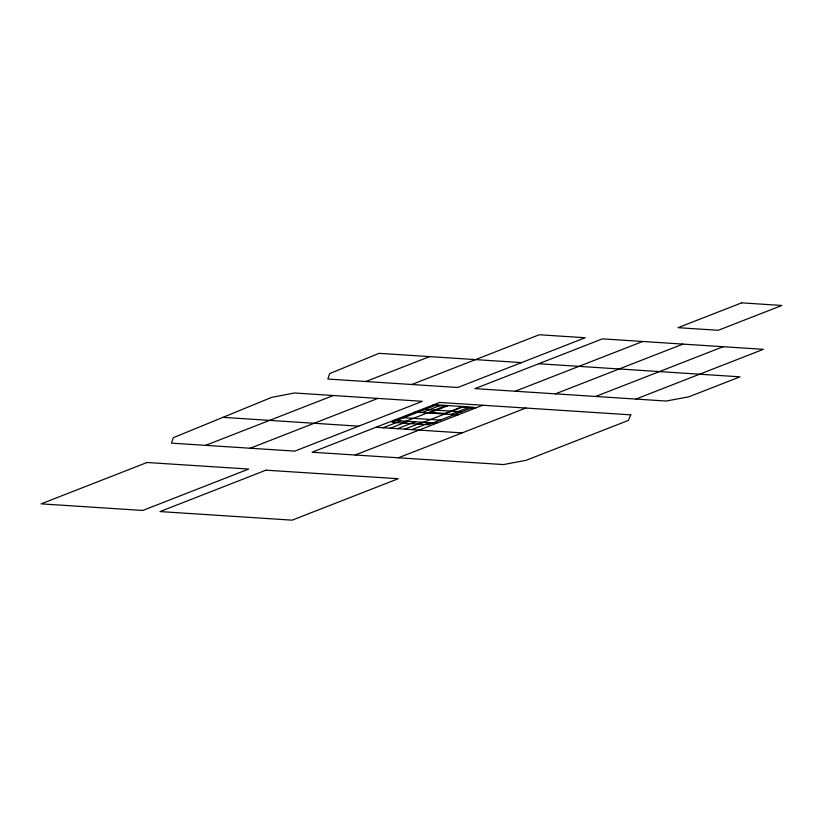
<?xml version="1.0" encoding="UTF-8"?>
<svg xmlns="http://www.w3.org/2000/svg" width="823" height="823" viewBox="0 0 823 823"><rect width="100%" height="100%" fill="white"/><g stroke="black" fill="none" stroke-linecap="round" stroke-linejoin="round"><path stroke-width="1.23" d="M222.94 417.343L173.283 437.713L171.482 443.155L294.809 451.107L422.384 401.305L294.469 392.983L271.724 397.355L222.94 417.343L358.663 426.17M365.803 381.512L429.596 356.616M333.294 395.524L205.596 445.366M411.757 384.506L539.26 334.755L585.215 337.739L457.763 387.489L327.863 379.053L329.622 373.621L379.094 353.334L521.535 362.604M250.223 448.226L377.819 398.414M383.096 427.765L400.791 420.851M422.014 412.57L439.708 405.657M401.603 422.96L446.416 405.461M390.287 428.227L407.971 421.325M429.205 413.033L448.278 405.585M397.468 428.69L415.162 421.788M404.649 429.164L422.343 422.25M443.576 413.969L462.649 406.521M418.845 424.082L463.658 406.583M411.839 429.627L429.524 422.724M450.767 414.432L468.452 407.529M515.198 391.234L642.701 341.483M355.207 455.006L482.679 405.245M555.432 393.847L682.884 344.107M398.363 457.783L525.825 408.033M595.667 396.46L723.119 346.72M635.901 399.073L763.343 349.333L602.467 338.86L474.964 388.621L666.136 401.038L688.82 396.82L740.031 376.831L538.746 363.735M432.528 405.194L446.889 406.13M461.271 407.056L475.643 407.992M424.987 409.442L461.497 411.809M430.583 412.498L444.955 413.424M414.833 412.097L457.948 414.895M403.764 417.734L440.264 420.1M393.61 420.388L436.715 423.187M375.916 427.291L462.094 432.898M630.768 414.854L628.412 420.409L526.072 460.335L503.388 464.563L312.061 452.228L439.595 402.437L630.768 414.854M147.008 462.495L41.15 503.861L142.77 510.455L248.7 469.059L147.008 462.495M265.952 470.18L160.022 511.577L292.144 520.157L398.27 478.708L265.952 470.18M436.776 404.844L391.974 422.333L428.474 424.709L473.287 407.21L436.776 404.844M741.677 302.843L678.029 327.667L718.263 330.29L781.85 305.477L741.677 302.843"/></g></svg>
